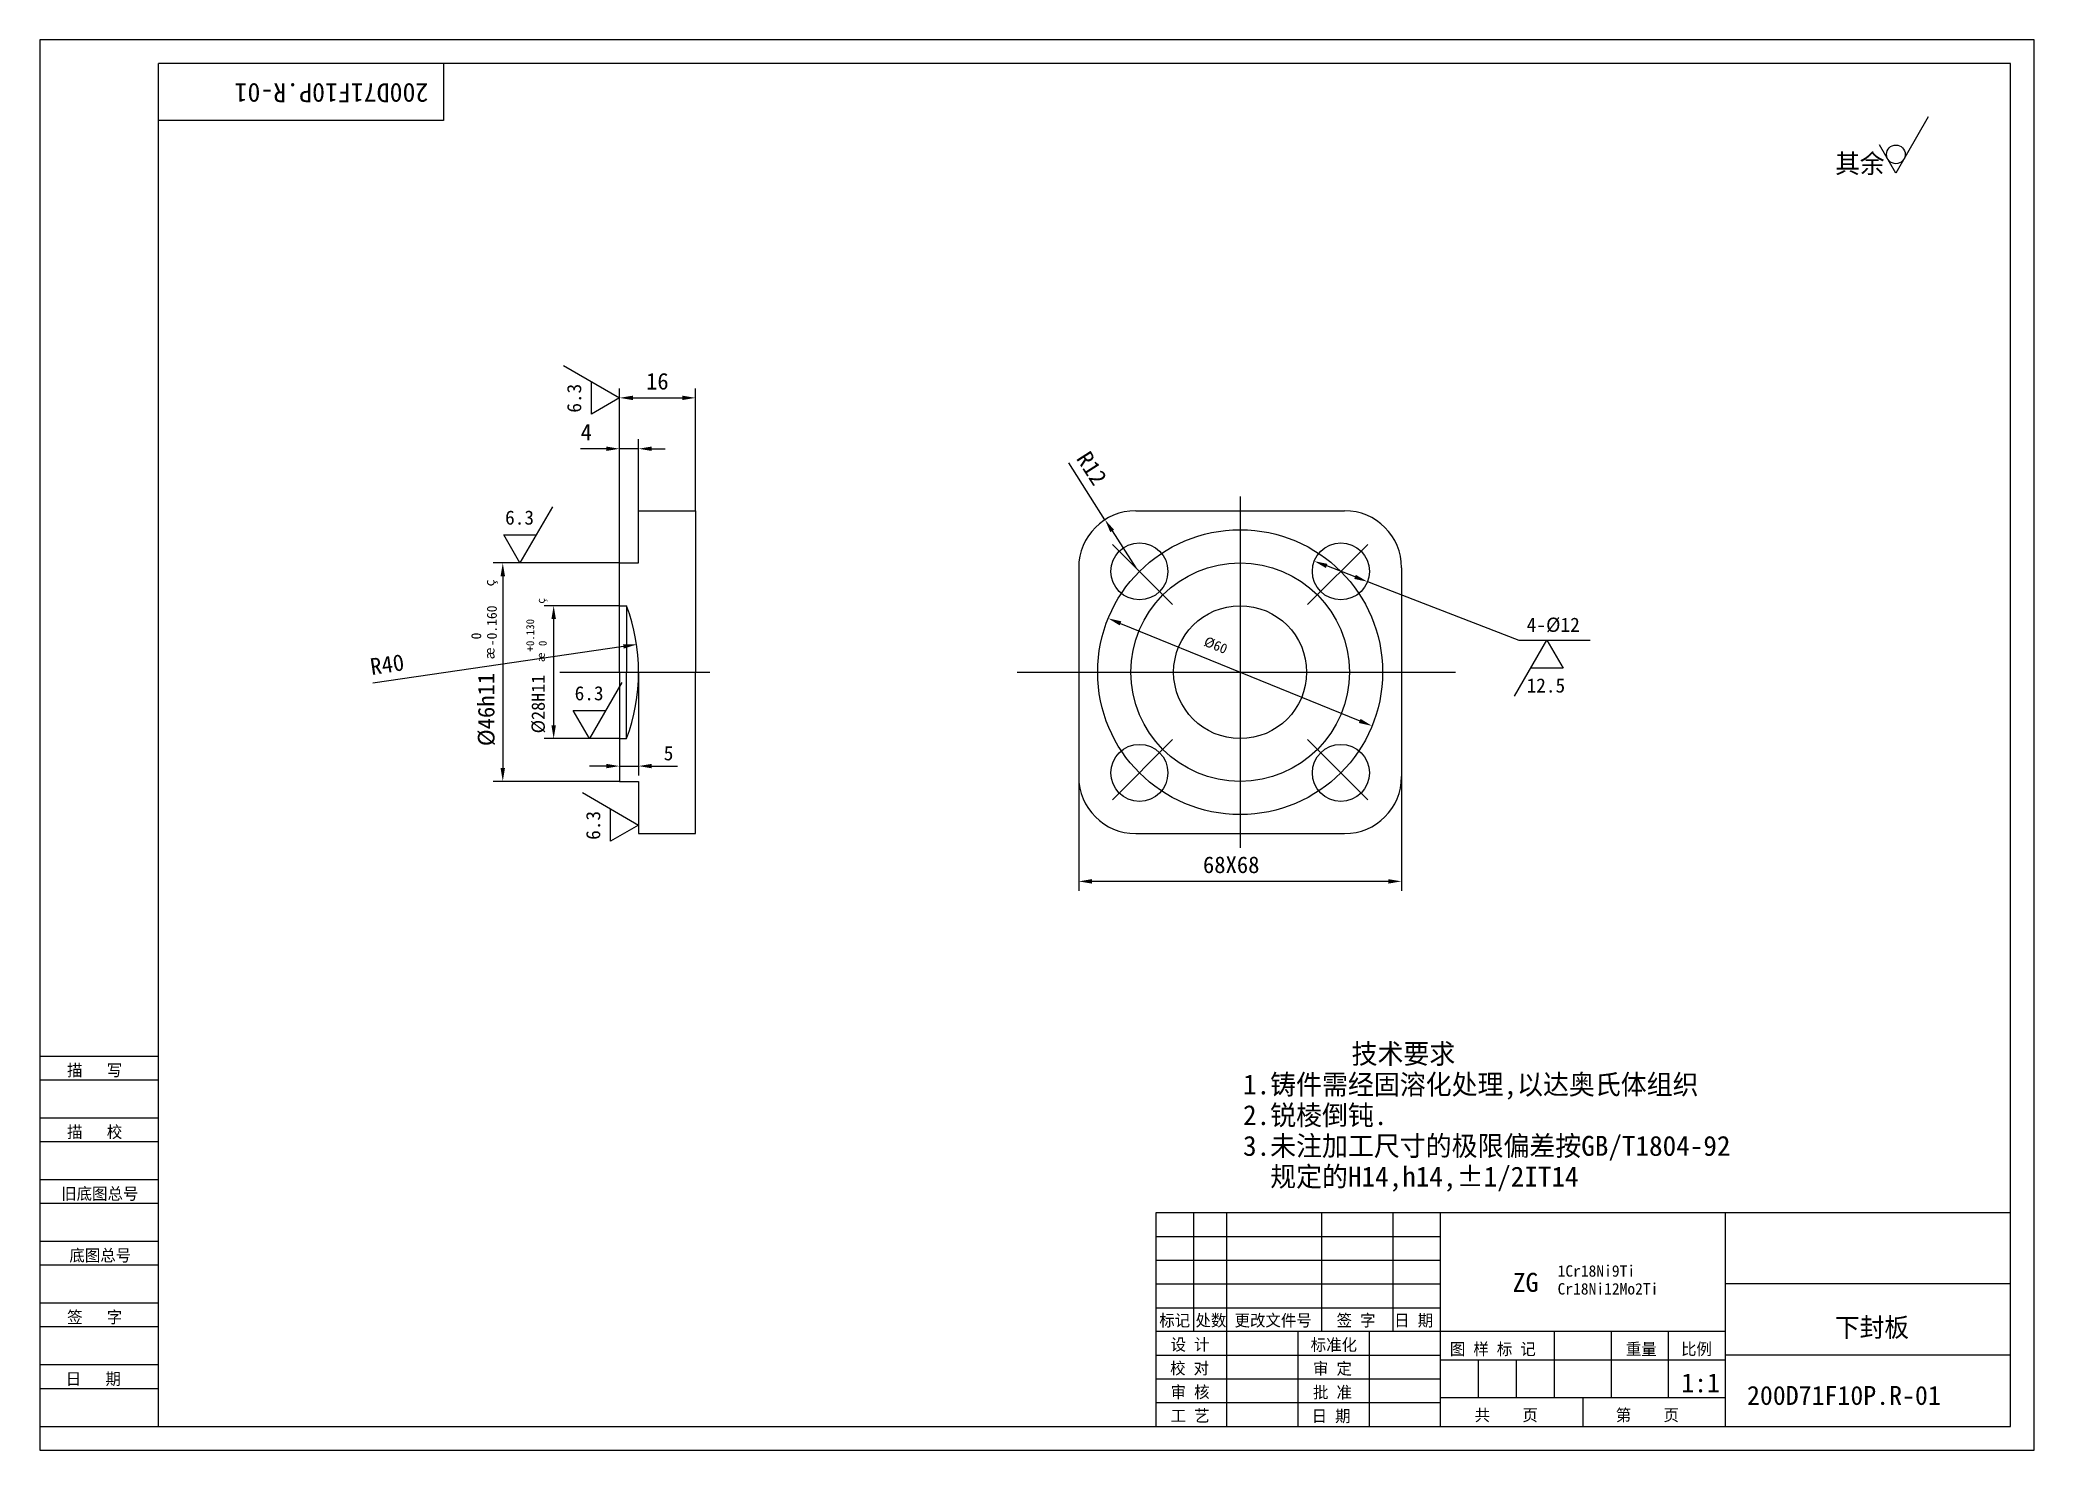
# Model space of a CAD drawing. Header units: metres. Extents: x 0 to 420, y 0 to 297.
import ezdxf

# ---------------------------------------------------------------- set-up
doc = ezdxf.new("R2010")
doc.units = ezdxf.units.M
for name, color, linetype in [('C', 6, 'Continuous'), ('D', 1, 'Continuous'), ('FL', 5, 'Continuous'), ('T', 7, 'Continuous'), ('TL', 4, 'Continuous')]:
    doc.layers.add(name, color=color, linetype=linetype)

# ---------------------------------------------------------------- blocks, each defined once
blk = doc.blocks.new('TUKUN3')
at = {"layer": 'FL'}
for p, q in [((0, 297), (0, 0)), ((420, 297), (0, 297)), ((420, 0), (420, 297)), ((0, 78), (25, 78)), ((0, 70), (25, 70)), ((0, 65), (25, 65)), ((0, 57), (25, 57)), ((0, 52), (25, 52)), ((243, 25), (243, 50)), ((250, 5), (250, 50)), ((270, 25), (270, 50)), ((285, 25), (285, 50)), ((0, 44), (25, 44)), ((235, 45), (295, 45)), ((0, 39), (25, 39)), ((235, 40), (295, 40)), ((235, 35), (295, 35)), ((0, 31), (25, 31)), ((235, 30), (295, 30)), ((0, 26), (25, 26)), ((280, 5), (280, 25)), ((0, 18), (25, 18)), ((235, 20), (295, 20)), ((0, 13), (25, 13)), ((235, 15), (295, 15)), ((235, 10), (295, 10)), ((0, 0), (420, 0))]:
    blk.add_line(p, q, dxfattribs=at)
at = {"layer": 'TL'}
for p, q in [((25, 5), (25, 292)), ((415, 292), (25, 292)), ((85, 292), (85, 280)), ((415, 5), (415, 292)), ((85, 280), (25, 280)), ((0, 83), (25, 83)), ((235, 50), (235, 5)), ((415, 50), (235, 50)), ((295, 5), (295, 50)), ((355, 5), (355, 50)), ((415, 35), (355, 35)), ((355, 25), (235, 25)), ((265, 5), (265, 25)), ((319, 11), (319, 25)), ((331, 11), (331, 25)), ((343, 11), (343, 25)), ((295, 19), (355, 19)), ((303, 11), (303, 19)), ((311, 11), (311, 19)), ((415, 20), (355, 20)), ((355, 11), (295, 11)), ((325, 5), (325, 11)), ((0, 5), (415, 5))]:
    blk.add_line(p, q, dxfattribs=at)
at = {"layer": 'T'}
for s, p in [('描   写', (5.74, 78.76)), ('描   校', (5.74, 65.76)), ('旧底图总号', (4.49, 52.76)), ('底图总号', (6.22, 39.76)), ('签   字', (5.74, 26.76)), ('标记', (235.75, 26.07)), ('处数', (243.38, 26.07)), ('更改文件号', (251.61, 26.07)), ('签 字', (273.1, 26.07)), ('日 期', (285.23, 26.07)), ('设 计', (238.14, 20.99)), ('标准化', (267.65, 20.93)), ('图 样 标 记', (296.95, 20.04)), ('重量', (334.03, 20.04)), ('比例', (345.64, 20.04)), ('校 对', (238.05, 15.99)), ('审 定', (268.13, 15.93)), ('日   期', (5.45, 13.76)), ('审 核', (238.14, 10.99)), ('批 准', (268.13, 10.93)), ('工 艺', (238.14, 5.99)), ('日 期', (267.84, 5.93)), ('共    页', (302.18, 6.13)), ('第    页', (331.9, 6.13))]:
    blk.add_text(s, height=2.5, dxfattribs=at).set_placement(p)

msp = doc.modelspace()

# ---------------------------------------------------------------- linework, layer by layer
at = {"layer": 'C'}
for p, q in [((252.78, 200.83), (252.78, 126.83)), ((238.56, 178.06), (225.91, 190.71)), ((267, 178.06), (279.65, 190.71)), ((109.53, 163.84), (141.08, 163.84)), ((205.85, 163.84), (298.16, 163.84)), ((238.56, 149.63), (225.91, 136.97)), ((267, 149.63), (279.65, 136.97))]:
    msp.add_line(p, q, dxfattribs=at)
msp.add_circle((252.78, 163.84), 30, dxfattribs=at)
at = {"layer": 'D'}
for p, q in [((397.72, 280.78), (390.89, 268.95)), ((390.89, 268.95), (387.47, 274.87)), ((110.25, 228.44), (122.08, 221.61)), ((116.17, 218.19), (116.17, 225.02)), ((122.08, 212.89), (122.08, 223.61)), ((138.08, 197.84), (138.08, 223.61)), ((122.08, 221.61), (116.17, 218.19)), ((124.88, 221.61), (135.28, 221.61)), ((116.48, 210.89), (113.89, 210.89)), ((119.28, 210.89), (116.48, 210.89)), ((122.08, 186.84), (122.08, 212.89)), ((126.08, 210.89), (122.08, 210.89)), ((126.08, 197.84), (126.08, 212.89)), ((128.88, 210.89), (131.68, 210.89)), ((221.3, 200.67), (216.68, 207.91)), ((107.93, 198.67), (101.1, 186.84)), ((224.32, 195.95), (221.3, 200.67)), ((225.83, 193.6), (230.78, 185.84)), ((97.68, 192.76), (104.51, 192.76)), ((101.1, 186.84), (97.68, 192.76)), ((122.08, 186.84), (95.49, 186.84)), ((276.98, 183.91), (271.01, 186.21)), ((97.49, 184.04), (97.49, 143.64)), ((279.59, 182.9), (284.82, 180.88)), ((284.82, 180.88), (311.49, 170.59)), ((122.08, 177.84), (106.21, 177.84)), ((108.21, 152.64), (108.21, 175.04)), ((227.6, 174.11), (277.97, 153.58)), ((122.89, 169.25), (79.27, 162.84)), ((310.54, 158.76), (317.37, 170.59)), ((311.49, 170.59), (326.49, 170.59)), ((317.37, 170.59), (320.79, 164.67)), ((126.08, 163.84), (126.08, 142.06)), ((320.79, 164.67), (313.96, 164.67)), ((79.27, 162.84), (70.11, 161.5)), ((122.58, 161.67), (115.75, 149.84)), ((115.75, 149.84), (112.33, 155.76)), ((112.33, 155.76), (119.16, 155.76)), ((122.08, 149.84), (106.21, 149.84)), ((122.08, 149.84), (122.08, 142.06)), ((119.28, 144.06), (115.75, 144.06)), ((122.08, 144.06), (126.08, 144.06)), ((128.88, 144.06), (131.68, 144.06)), ((131.68, 144.06), (134.27, 144.06)), ((122.08, 140.84), (95.49, 140.84)), ((218.78, 141.84), (218.78, 117.78)), ((286.78, 141.84), (286.78, 117.78)), ((114.25, 138.48), (126.08, 131.65)), ((120.17, 128.23), (120.17, 135.06)), ((126.08, 131.65), (120.17, 128.23)), ((283.98, 119.78), (221.58, 119.78))]:
    msp.add_line(p, q, dxfattribs=at)
msp.add_circle((390.89, 272.89), 1.97, dxfattribs=at)
for points in [[(124.88, 222.07), (124.88, 221.14), (122.08, 221.61)], [(135.28, 222.07), (135.28, 221.14), (138.08, 221.61)], [(119.28, 211.36), (119.28, 210.43), (122.08, 210.89)], [(128.88, 211.36), (128.88, 210.43), (126.08, 210.89)], [(225.43, 193.34), (226.22, 193.85), (224.32, 195.95)], [(97.02, 184.04), (97.96, 184.04), (97.49, 186.84)], [(270.84, 185.77), (271.18, 186.64), (268.4, 187.22)], [(276.81, 183.47), (277.15, 184.34), (279.59, 182.9)], [(107.74, 175.04), (108.68, 175.04), (108.21, 177.84)], [(227.42, 173.68), (227.77, 174.55), (225, 175.17)], [(122.95, 168.79), (122.82, 169.72), (125.66, 169.66)], [(107.74, 152.64), (108.68, 152.64), (108.21, 149.84)], [(277.79, 153.14), (278.15, 154.01), (280.56, 152.52)], [(97.02, 143.64), (97.96, 143.64), (97.49, 140.84)], [(119.28, 144.53), (119.28, 143.59), (122.08, 144.06)], [(128.88, 144.53), (128.88, 143.59), (126.08, 144.06)], [(221.58, 120.25), (221.58, 119.31), (218.78, 119.78)], [(283.98, 120.25), (283.98, 119.31), (286.78, 119.78)]]:
    msp.add_solid(points, dxfattribs=at)
at = {"layer": 'TL'}
for p, q in [((126.08, 186.84), (126.08, 197.84)), ((126.08, 197.84), (138.08, 197.84)), ((138.08, 197.84), (138.08, 163.84)), ((230.78, 197.84), (274.78, 197.84)), ((122.08, 163.84), (122.08, 186.84)), ((122.08, 186.84), (126.08, 186.84)), ((218.78, 185.84), (218.78, 141.84)), ((286.78, 185.84), (286.78, 141.84)), ((122.08, 177.84), (123.55, 177.84)), ((123.55, 177.84), (123.55, 163.84)), ((122.08, 163.84), (122.08, 140.84)), ((123.55, 149.84), (123.55, 163.84)), ((138.08, 129.84), (138.08, 163.84)), ((122.08, 149.84), (123.55, 149.84)), ((122.08, 140.84), (126.08, 140.84)), ((126.08, 140.84), (126.08, 129.84)), ((126.08, 129.84), (138.08, 129.84)), ((230.78, 129.84), (274.78, 129.84))]:
    msp.add_line(p, q, dxfattribs=at)
for centre, radius in [((231.57, 185.06), 6), ((274, 185.06), 6), ((252.78, 163.84), 23), ((252.78, 163.84), 14), ((231.57, 142.63), 6), ((274, 142.63), 6)]:
    msp.add_circle(centre, radius, dxfattribs=at)
for centre, radius, start, end in [((230.78, 185.84), 12, 90, 180), ((274.78, 185.84), 12, 360, 90), ((86.08, 163.84), 40, 339.51, 20.49), ((230.78, 141.84), 12, 180, 270), ((274.78, 141.84), 12, 270, 0)]:
    msp.add_arc(centre, radius, start, end, dxfattribs=at)

# ---------------------------------------------------------------- block references
at = {"layer": 'D'}
msp.add_blockref('TUKUN3', (0, 0), dxfattribs=at)

# ---------------------------------------------------------------- texts
for s, height, rotation, p in [('200D71F10P.R-01', 4, 180, (81.82, 287.86)), ('6.3', 2.98, 90, (114.01, 218.49)), ('R12', 3.5, 302.59, (218.15, 208.85)), ('%%231', 2.1, 90, (95.74, 181.91)), ('-0.160', 2.1, 90, (96.23, 169.31)), ('%%231', 1.68, 90, (106.34, 178.27)), ('+0.130', 1.68, 90, (104.1, 168.19)), (' 0', 2.1, 90, (92.94, 169.31)), ('%%230', 2.1, 90, (95.74, 166.51)), (' 0', 1.68, 90, (106.73, 168.19)), ('%%C60', 2.1, 337.82, (244.96, 169.5)), ('R40', 3.5, 8.36, (69.86, 163.23)), ('%%230', 1.68, 90, (106.34, 165.95)), ('%%C46h11', 3.5, 90, (95.74, 148.26)), ('%%C28H11', 2.8, 90, (106.34, 150.95)), ('6.3', 2.98, 90, (118.01, 128.53))]:
    msp.add_text(s, height=height, rotation=rotation, dxfattribs=at).set_placement(p)
for s, height, p in [('其余', 4, (378.1, 268.95)), ('16', 3.5, (127.66, 223.36)), ('4', 3.5, (113.89, 212.64)), ('6.3', 2.98, (97.98, 194.91)), ('4-%%C12', 3, (313.13, 172.33)), ('6.3', 2.98, (112.63, 157.91)), ('12.5', 2.98, (313.12, 159.55)), ('5', 3, (131.38, 145.27)), ('68X68', 3.5, (244.95, 121.53)), ('        技术要求', 4.2, (253.39, 81.38)), ('1.铸件需经固溶化处理,以达奥氏体组织', 4.2, (253.39, 74.91)), ('2.锐棱倒钝.', 4.2, (253.39, 68.45)), ('3.未注加工尺寸的极限偏差按GB/T1804-92', 4.2, (253.39, 61.98)), ('  规定的H14,h14,%%P1/2IT14', 4.2, (253.39, 55.51)), ('1Cr18Ni9Ti', 2.4, (319.64, 36.53)), ('ZG', 4, (310.17, 33.33)), ('Cr18Ni12Mo2Ti', 2.4, (319.64, 32.77)), ('下封板', 4, (378.05, 23.86)), ('1:1', 4, (345.67, 12.17)), ('200D71F10P.R-01', 4, (359.53, 9.52))]:
    msp.add_text(s, height=height, dxfattribs=at).set_placement(p)

doc.saveas('drawing.dxf')
